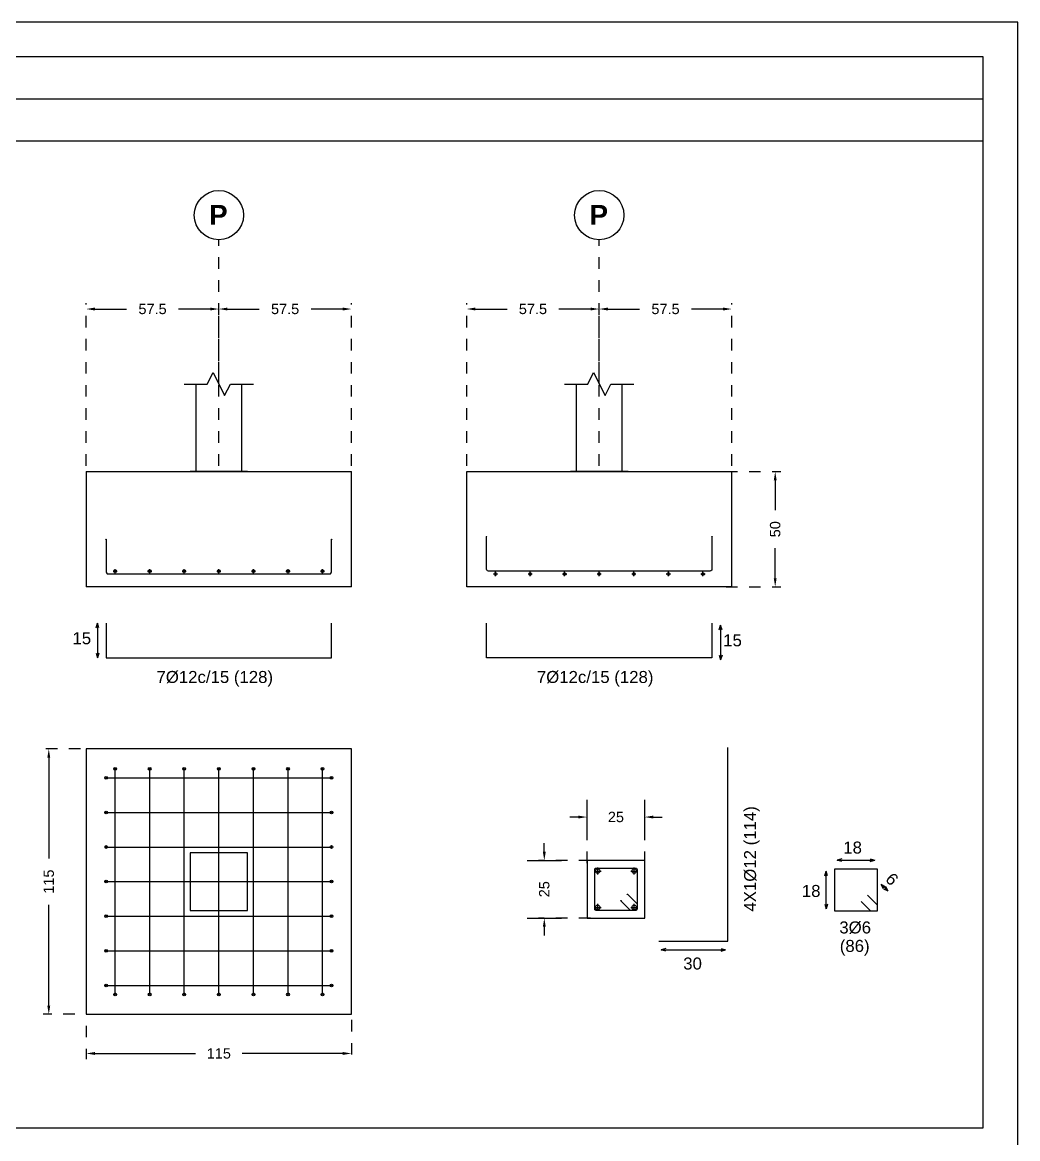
# Model space of a CAD drawing. Extents: x 2455 to 9764, y -806 to 181.
# Drawn here: x 4805.17 to 4813.81, y -488.29 to -478.61 of the extents above; entities that cross this region are included whole.
import ezdxf
from ezdxf.enums import TextEntityAlignment as Align

# ---------------------------------------------------------------- set-up
doc = ezdxf.new("R2010")
doc.units = 0
doc.header["$LTSCALE"] = 0.2
doc.header["$MEASUREMENT"] = 0
doc.linetypes.add('CYPE_PUNTO', pattern=[0.075, 0, -0.075])
doc.linetypes.add('PUNTOS2', pattern=[0.125, 0, -0.125])
for name, color, linetype in [('01_borde', 4, 'CONTINUOUS'), ('01_cajetín', 7, 'CONTINUOUS'), ('01_cotas', 4, 'CONTINUOUS'), ('01_MONO inst', 254, 'CONTINUOUS'), ('CIM_COTAS', 2, 'CONTINUOUS'), ('CIM_DIB_ARMADOS', 4, 'CONTINUOUS'), ('CIM_GEOMETRIA', 2, 'CONTINUOUS'), ('CYPECABECERA', 2, 'CONTINUOUS'), ('WL', 7, 'CONTINUOUS')]:
    doc.layers.add(name, color=color, linetype=linetype)
doc.layers.add('01_cartela', color=6, linetype='CONTINUOUS', plot=False)
doc.styles.add('Estilo1', font='swissel.ttf')
doc.styles.add('NIEVES3', font='swisseb.ttf')
doc.styles.add('ROMANS', font='romans')
doc.dimstyles.new('DECIMAL-50', dxfattribs={"dimtxt": 0.08, "dimasz": 0.15, "dimexe": 0.05, "dimexo": 0.05, "dimgap": 0.09, "dimtad": 0, "dimzin": 0, "dimdsep": 46, "dimtxsty": 'ROMANS', "dimblk": 'DOTSMALL', "dimcen": 0.09, "dimclrt": 7, "dimadec": 0, "dimazin": 0, "dimtfac": 1.38, "dimtix": 1, "dimtofl": 0, "dimtmove": 2, "dimatfit": 3, "dimldrblk": 'OBLIQUE', "dimfxl": 1, "dimtolj": 1, "dimtzin": 0, "dimarcsym": 0})

# ---------------------------------------------------------------- blocks, each defined once
blk = doc.blocks.new('*D832')
at = {"layer": '01_cotas', "color": 0, "linetype": 'PUNTOS2', "lineweight": -2, "transparency": 16777216}
for p, q in [((4805.6763, -484.9143), (4805.351, -484.9143)), ((4805.6263, -487.2143), (4805.351, -487.2143))]:
    blk.add_line(p, q, dxfattribs=at)
at = {"layer": '01_cotas', "color": 0, "lineweight": -2, "transparency": 16777216}
for p, q in [((4805.401, -484.9893), (4805.401, -485.8627)), ((4805.401, -487.1393), (4805.401, -486.2658))]:
    blk.add_line(p, q, dxfattribs=at)
at = {"layer": '01_cotas', "color": 0, "transparency": 16777216}
for points in [[(4805.3885, -484.9893), (4805.4135, -484.9893), (4805.401, -484.9143)], [(4805.3885, -487.1393), (4805.4135, -487.1393), (4805.401, -487.2143)]]:
    blk.add_solid(points, dxfattribs=at)
at = {"layer": '01_cotas', "color": 5, "transparency": 16777216, "insert": (4805.401, -486.0643), "char_height": 0.09, "attachment_point": 5, "rotation": 90, "style": 'Estilo1'}
blk.add_mtext('\\A1;115', dxfattribs=at)
blk = doc.blocks.new('*D833')
at = {"layer": '01_cotas', "color": 0, "linetype": 'PUNTOS2', "lineweight": -2, "transparency": 16777216}
for p, q in [((4805.7263, -487.3143), (4805.7263, -487.6048)), ((4808.0263, -487.2643), (4808.0263, -487.6048))]:
    blk.add_line(p, q, dxfattribs=at)
at = {"layer": '01_cotas', "color": 0, "lineweight": -2, "transparency": 16777216}
for p, q in [((4805.8013, -487.5548), (4806.6748, -487.5548)), ((4807.9513, -487.5548), (4807.0779, -487.5548))]:
    blk.add_line(p, q, dxfattribs=at)
at = {"layer": '01_cotas', "color": 0, "transparency": 16777216}
for points in [[(4805.8013, -487.5423), (4805.8013, -487.5673), (4805.7263, -487.5548)], [(4807.9513, -487.5423), (4807.9513, -487.5673), (4808.0263, -487.5548)]]:
    blk.add_solid(points, dxfattribs=at)
at = {"layer": '01_cotas', "color": 5, "transparency": 16777216, "insert": (4806.8763, -487.5548), "char_height": 0.09, "width": 0.009147, "attachment_point": 5, "style": 'Estilo1'}
blk.add_mtext('\\A1;115', dxfattribs=at)
blk = doc.blocks.new('*D834')
at = {"layer": '01_cotas', "color": 0, "linetype": 'PUNTOS2', "lineweight": -2, "transparency": 16777216}
for p, q in [((4810.0709, -485.9045), (4810.0709, -485.4545)), ((4810.5709, -485.9045), (4810.5709, -485.4545))]:
    blk.add_line(p, q, dxfattribs=at)
at = {"layer": '01_cotas', "color": 0, "lineweight": -2, "transparency": 16777216}
for p, q in [((4809.9959, -485.5045), (4809.9209, -485.5045)), ((4810.6459, -485.5045), (4810.7209, -485.5045))]:
    blk.add_line(p, q, dxfattribs=at)
at = {"layer": '01_cotas', "color": 0, "transparency": 16777216}
for points in [[(4809.9959, -485.492), (4809.9959, -485.517), (4810.0709, -485.5045)], [(4810.6459, -485.492), (4810.6459, -485.517), (4810.5709, -485.5045)]]:
    blk.add_solid(points, dxfattribs=at)
at = {"layer": '01_cotas', "color": 5, "transparency": 16777216, "insert": (4810.3209, -485.5045), "char_height": 0.09, "attachment_point": 5, "style": 'Estilo1'}
blk.add_mtext('\\A1;25', dxfattribs=at)
blk = doc.blocks.new('*D835')
at = {"layer": '01_cotas', "color": 0, "lineweight": -2, "transparency": 16777216}
for p, q in [((4809.6997, -485.8055), (4809.6997, -485.7305)), ((4809.6997, -486.4555), (4809.6997, -486.5305))]:
    blk.add_line(p, q, dxfattribs=at)
at = {"layer": '01_cotas', "color": 0, "linetype": 'PUNTOS2', "lineweight": -2, "transparency": 16777216}
for p, q in [((4810.0997, -485.8805), (4809.6497, -485.8805)), ((4810.0997, -486.3805), (4809.6497, -486.3805))]:
    blk.add_line(p, q, dxfattribs=at)
at = {"layer": '01_cotas', "color": 0, "transparency": 16777216}
for points in [[(4809.6872, -485.8055), (4809.7122, -485.8055), (4809.6997, -485.8805)], [(4809.6872, -486.4555), (4809.7122, -486.4555), (4809.6997, -486.3805)]]:
    blk.add_solid(points, dxfattribs=at)
at = {"layer": '01_cotas', "color": 5, "transparency": 16777216, "insert": (4809.6997, -486.1305), "char_height": 0.09, "attachment_point": 5, "rotation": 90, "style": 'Estilo1'}
blk.add_mtext('\\A1;25', dxfattribs=at)
blk = doc.blocks.new('*D836')
at = {"layer": '01_cotas', "color": 0, "linetype": 'PUNTOS2', "lineweight": -2, "transparency": 16777216}
for p, q in [((4811.2763, -482.5087), (4811.7528, -482.5087)), ((4811.2763, -483.5087), (4811.7528, -483.5087))]:
    blk.add_line(p, q, dxfattribs=at)
at = {"layer": '01_cotas', "color": 0, "lineweight": -2, "transparency": 16777216}
for p, q in [((4811.7028, -482.5837), (4811.7028, -482.8441)), ((4811.7028, -483.4337), (4811.7028, -483.1732))]:
    blk.add_line(p, q, dxfattribs=at)
at = {"layer": '01_cotas', "color": 0, "transparency": 16777216}
for points in [[(4811.6903, -482.5837), (4811.7153, -482.5837), (4811.7028, -482.5087)], [(4811.6903, -483.4337), (4811.7153, -483.4337), (4811.7028, -483.5087)]]:
    blk.add_solid(points, dxfattribs=at)
at = {"layer": '01_cotas', "color": 5, "transparency": 16777216, "insert": (4811.7028, -483.0087), "char_height": 0.09, "attachment_point": 5, "rotation": 90, "style": 'Estilo1'}
blk.add_mtext('\\A1;50', dxfattribs=at)
blk = doc.blocks.new('*D837')
at = {"layer": '01_cotas', "color": 0, "linetype": 'PUNTOS2', "lineweight": -2, "transparency": 16777216}
for p, q in [((4805.7263, -482.4587), (4805.7263, -481.0489)), ((4806.8763, -482.4587), (4806.8763, -481.0489))]:
    blk.add_line(p, q, dxfattribs=at)
at = {"layer": '01_cotas', "color": 0, "lineweight": -2, "transparency": 16777216}
for p, q in [((4805.8013, -481.0989), (4806.0762, -481.0989)), ((4806.8013, -481.0989), (4806.5265, -481.0989))]:
    blk.add_line(p, q, dxfattribs=at)
at = {"layer": '01_cotas', "color": 0, "transparency": 16777216}
for points in [[(4805.8013, -481.0864), (4805.8013, -481.1114), (4805.7263, -481.0989)], [(4806.8013, -481.0864), (4806.8013, -481.1114), (4806.8763, -481.0989)]]:
    blk.add_solid(points, dxfattribs=at)
at = {"layer": '01_cotas', "color": 5, "transparency": 16777216, "insert": (4806.3013, -481.0989), "char_height": 0.09, "attachment_point": 5, "style": 'Estilo1'}
blk.add_mtext('\\A1;57.5', dxfattribs=at)
blk = doc.blocks.new('*D838')
at = {"layer": '01_cotas', "color": 0, "linetype": 'PUNTOS2', "lineweight": -2, "transparency": 16777216}
for p, q in [((4806.8763, -482.4587), (4806.8763, -481.0489)), ((4808.0263, -482.4587), (4808.0263, -481.0489))]:
    blk.add_line(p, q, dxfattribs=at)
at = {"layer": '01_cotas', "color": 0, "lineweight": -2, "transparency": 16777216}
for p, q in [((4806.9513, -481.0989), (4807.2262, -481.0989)), ((4807.9513, -481.0989), (4807.6765, -481.0989))]:
    blk.add_line(p, q, dxfattribs=at)
at = {"layer": '01_cotas', "color": 0, "transparency": 16777216}
for points in [[(4806.9513, -481.0864), (4806.9513, -481.1114), (4806.8763, -481.0989)], [(4807.9513, -481.0864), (4807.9513, -481.1114), (4808.0263, -481.0989)]]:
    blk.add_solid(points, dxfattribs=at)
at = {"layer": '01_cotas', "color": 5, "transparency": 16777216, "insert": (4807.4513, -481.0989), "char_height": 0.09, "attachment_point": 5, "style": 'Estilo1'}
blk.add_mtext('\\A1;57.5', dxfattribs=at)
blk = doc.blocks.new('*D840')
at = {"layer": '01_cotas', "color": 0, "linetype": 'PUNTOS2', "lineweight": -2, "transparency": 16777216}
for p, q in [((4809.0263, -482.4587), (4809.0263, -481.0489)), ((4810.1763, -482.4587), (4810.1763, -481.0489))]:
    blk.add_line(p, q, dxfattribs=at)
at = {"layer": '01_cotas', "color": 0, "lineweight": -2, "transparency": 16777216}
for p, q in [((4809.1013, -481.0989), (4809.3762, -481.0989)), ((4810.1013, -481.0989), (4809.8265, -481.0989))]:
    blk.add_line(p, q, dxfattribs=at)
at = {"layer": '01_cotas', "color": 0, "transparency": 16777216}
for points in [[(4809.1013, -481.0864), (4809.1013, -481.1114), (4809.0263, -481.0989)], [(4810.1013, -481.0864), (4810.1013, -481.1114), (4810.1763, -481.0989)]]:
    blk.add_solid(points, dxfattribs=at)
at = {"layer": '01_cotas', "color": 5, "transparency": 16777216, "insert": (4809.6013, -481.0989), "char_height": 0.09, "attachment_point": 5, "style": 'Estilo1'}
blk.add_mtext('\\A1;57.5', dxfattribs=at)
blk = doc.blocks.new('*D839')
at = {"layer": '01_cotas', "color": 0, "linetype": 'PUNTOS2', "lineweight": -2, "transparency": 16777216}
for p, q in [((4810.1763, -482.4587), (4810.1763, -481.0489)), ((4811.3263, -482.4587), (4811.3263, -481.0489))]:
    blk.add_line(p, q, dxfattribs=at)
at = {"layer": '01_cotas', "color": 0, "lineweight": -2, "transparency": 16777216}
for p, q in [((4810.2513, -481.0989), (4810.5262, -481.0989)), ((4811.2513, -481.0989), (4810.9765, -481.0989))]:
    blk.add_line(p, q, dxfattribs=at)
at = {"layer": '01_cotas', "color": 0, "transparency": 16777216}
for points in [[(4810.2513, -481.0864), (4810.2513, -481.1114), (4810.1763, -481.0989)], [(4811.2513, -481.0864), (4811.2513, -481.1114), (4811.3263, -481.0989)]]:
    blk.add_solid(points, dxfattribs=at)
at = {"layer": '01_cotas', "color": 5, "transparency": 16777216, "insert": (4810.7513, -481.0989), "char_height": 0.09, "attachment_point": 5, "style": 'Estilo1'}
blk.add_mtext('\\A1;57.5', dxfattribs=at)

msp = doc.modelspace()

# ---------------------------------------------------------------- hatches: boundary and pattern name
at = {"layer": 'CIM_DIB_ARMADOS'}
h = msp.add_hatch(color=256, dxfattribs=at)
edge = h.paths.add_edge_path()
edge.add_arc((4809.1983, -483.0727), 0.0016, 0, 360)
h = msp.add_hatch(color=256, dxfattribs=at)
edge = h.paths.add_edge_path()
edge.add_arc((4811.1543, -483.0727), 0.0016, 0, 360)
h = msp.add_hatch(color=256, dxfattribs=at)
edge = h.paths.add_edge_path()
edge.add_arc((4805.8983, -483.0967), 0.0016, 0, 360)
h = msp.add_hatch(color=256, dxfattribs=at)
edge = h.paths.add_edge_path()
edge.add_arc((4807.8543, -483.0967), 0.0016, 0, 360)
h = msp.add_hatch(color=256, dxfattribs=at)
edge = h.paths.add_edge_path()
edge.add_arc((4805.9763, -485.0863), 0.0016, 0, 360)
h = msp.add_hatch(color=256, dxfattribs=at)
edge = h.paths.add_edge_path()
edge.add_arc((4806.2763, -485.0863), 0.0016, 0, 360)
h = msp.add_hatch(color=256, dxfattribs=at)
edge = h.paths.add_edge_path()
edge.add_arc((4806.5763, -485.0863), 0.0016, 0, 360)
h = msp.add_hatch(color=256, dxfattribs=at)
edge = h.paths.add_edge_path()
edge.add_arc((4806.8763, -485.0863), 0.0016, 0, 360)
h = msp.add_hatch(color=256, dxfattribs=at)
edge = h.paths.add_edge_path()
edge.add_arc((4807.1763, -485.0863), 0.0016, 0, 360)
h = msp.add_hatch(color=256, dxfattribs=at)
edge = h.paths.add_edge_path()
edge.add_arc((4807.4763, -485.0863), 0.0016, 0, 360)
h = msp.add_hatch(color=256, dxfattribs=at)
edge = h.paths.add_edge_path()
edge.add_arc((4807.7763, -485.0863), 0.0016, 0, 360)
h = msp.add_hatch(color=256, dxfattribs=at)
edge = h.paths.add_edge_path()
edge.add_arc((4805.8983, -485.1643), 0.0016, 0, 360)
h = msp.add_hatch(color=256, dxfattribs=at)
edge = h.paths.add_edge_path()
edge.add_arc((4807.8543, -485.1643), 0.0016, 0, 360)
h = msp.add_hatch(color=256, dxfattribs=at)
edge = h.paths.add_edge_path()
edge.add_arc((4805.8983, -485.4643), 0.0016, 0, 360)
h = msp.add_hatch(color=256, dxfattribs=at)
edge = h.paths.add_edge_path()
edge.add_arc((4807.8543, -485.4643), 0.0016, 0, 360)
h = msp.add_hatch(color=256, dxfattribs=at)
edge = h.paths.add_edge_path()
edge.add_arc((4805.8983, -485.7643), 0.0016, 0, 360)
h = msp.add_hatch(color=256, dxfattribs=at)
edge = h.paths.add_edge_path()
edge.add_arc((4807.8543, -485.7643), 0.0016, 0, 360)
h = msp.add_hatch(color=256, dxfattribs=at)
edge = h.paths.add_edge_path()
edge.add_arc((4805.8983, -486.0643), 0.0016, 0, 360)
h = msp.add_hatch(color=256, dxfattribs=at)
edge = h.paths.add_edge_path()
edge.add_arc((4807.8543, -486.0643), 0.0016, 0, 360)
h = msp.add_hatch(color=256, dxfattribs=at)
edge = h.paths.add_edge_path()
edge.add_arc((4810.4201, -486.1737), 0.0016, 0, 360)
h = msp.add_hatch(color=256, dxfattribs=at)
edge = h.paths.add_edge_path()
edge.add_arc((4810.3641, -486.2297), 0.0016, 0, 360)
h = msp.add_hatch(color=256, dxfattribs=at)
edge = h.paths.add_edge_path()
edge.add_arc((4805.8983, -486.3643), 0.0016, 0, 360)
h = msp.add_hatch(color=256, dxfattribs=at)
edge = h.paths.add_edge_path()
edge.add_arc((4807.8543, -486.3643), 0.0016, 0, 360)
h = msp.add_hatch(color=256, dxfattribs=at)
edge = h.paths.add_edge_path()
edge.add_arc((4805.8983, -486.6643), 0.0016, 0, 360)
h = msp.add_hatch(color=256, dxfattribs=at)
edge = h.paths.add_edge_path()
edge.add_arc((4807.8543, -486.6643), 0.0016, 0, 360)
h = msp.add_hatch(color=256, dxfattribs=at)
edge = h.paths.add_edge_path()
edge.add_arc((4805.8983, -486.9643), 0.0016, 0, 360)
h = msp.add_hatch(color=256, dxfattribs=at)
edge = h.paths.add_edge_path()
edge.add_arc((4805.9763, -487.0423), 0.0016, 0, 360)
h = msp.add_hatch(color=256, dxfattribs=at)
edge = h.paths.add_edge_path()
edge.add_arc((4806.2763, -487.0423), 0.0016, 0, 360)
h = msp.add_hatch(color=256, dxfattribs=at)
edge = h.paths.add_edge_path()
edge.add_arc((4806.5763, -487.0423), 0.0016, 0, 360)
h = msp.add_hatch(color=256, dxfattribs=at)
edge = h.paths.add_edge_path()
edge.add_arc((4806.8763, -487.0423), 0.0016, 0, 360)
h = msp.add_hatch(color=256, dxfattribs=at)
edge = h.paths.add_edge_path()
edge.add_arc((4807.1763, -487.0423), 0.0016, 0, 360)
h = msp.add_hatch(color=256, dxfattribs=at)
edge = h.paths.add_edge_path()
edge.add_arc((4807.4763, -487.0423), 0.0016, 0, 360)
h = msp.add_hatch(color=256, dxfattribs=at)
edge = h.paths.add_edge_path()
edge.add_arc((4807.7763, -487.0423), 0.0016, 0, 360)
h = msp.add_hatch(color=256, dxfattribs=at)
edge = h.paths.add_edge_path()
edge.add_arc((4807.8543, -486.9643), 0.0016, 0, 360)

# ---------------------------------------------------------------- linework, layer by layer
at = {"layer": '01_cartela', "color": 3}
msp.add_lwpolyline([(4783.1682, -478.6127), (4783.1682, -500.1478), (4813.8062, -500.1478), (4813.8062, -478.6127)], close=True, dxfattribs=at)
at = {"layer": '01_cotas', "color": 4}
for p, q in [((4810.0709, -485.6545), (4810.0709, -485.3545)), ((4809.5497, -486.3805), (4809.8497, -486.3805))]:
    msp.add_line(p, q, dxfattribs=at)
at = {"layer": '01_cotas'}
for p, q in [((4810.5709, -485.6545), (4810.5709, -485.3545)), ((4809.5497, -485.8805), (4809.8497, -485.8805))]:
    msp.add_line(p, q, dxfattribs=at)
at = {"layer": '01_MONO inst', "color": 5}
for p, q in [((4783.4682, -479.2767), (4813.5062, -479.2767)), ((4783.4682, -479.6407), (4813.5062, -479.6407))]:
    msp.add_line(p, q, dxfattribs=at)
at = {"layer": 'CIM_COTAS', "linetype": 'CYPE_PUNTO'}
for p, q in [((4806.8763, -481.7499), (4806.8763, -480.4989)), ((4810.1763, -481.7499), (4810.1763, -480.4989))]:
    msp.add_line(p, q, dxfattribs=at)
at = {"layer": 'CIM_COTAS'}
for p, q in [((4805.8108, -483.8639), (4805.8233, -483.8239)), ((4805.8358, -483.8639), (4805.8233, -483.8239)), ((4805.8233, -483.8239), (4805.8233, -484.1235)), ((4811.2168, -483.8819), (4811.2293, -483.8419)), ((4811.2418, -483.8819), (4811.2293, -483.8419)), ((4811.2293, -483.8419), (4811.2293, -484.1415)), ((4805.8108, -484.0835), (4805.8233, -484.1235)), ((4805.8358, -484.0835), (4805.8233, -484.1235)), ((4811.2168, -484.1015), (4811.2293, -484.1415)), ((4811.2418, -484.1015), (4811.2293, -484.1415)), ((4812.2801, -485.866), (4812.2401, -485.8785)), ((4812.2801, -485.891), (4812.2401, -485.8785)), ((4812.2401, -485.8785), (4812.5677, -485.8785)), ((4812.5277, -485.866), (4812.5677, -485.8785)), ((4812.5277, -485.891), (4812.5677, -485.8785)), ((4812.1324, -486.0137), (4812.1449, -485.9737)), ((4812.1574, -486.0137), (4812.1449, -485.9737)), ((4812.1449, -486.3013), (4812.1449, -485.9737)), ((4812.6429, -486.126), (4812.6234, -486.0889)), ((4812.6605, -486.1083), (4812.6234, -486.0889)), ((4812.6234, -486.0889), (4812.6797, -486.1452)), ((4812.6426, -486.1257), (4812.6797, -486.1452)), ((4812.6603, -486.108), (4812.6797, -486.1452)), ((4812.1324, -486.2613), (4812.1449, -486.3013)), ((4812.1574, -486.2613), (4812.1449, -486.3013)), ((4810.7531, -486.643), (4810.7131, -486.6555)), ((4810.7531, -486.668), (4810.7131, -486.6555)), ((4810.7131, -486.6555), (4811.2727, -486.6555)), ((4811.2327, -486.643), (4811.2727, -486.6555)), ((4811.2327, -486.668), (4811.2727, -486.6555))]:
    msp.add_line(p, q, dxfattribs=at)
at = {"layer": 'CIM_DIB_ARMADOS'}
for p, q in [((4805.9763, -483.3907), (4805.9763, -483.3547)), ((4806.2763, -483.3907), (4806.2763, -483.3547)), ((4806.5763, -483.3907), (4806.5763, -483.3547)), ((4806.8763, -483.3907), (4806.8763, -483.3547)), ((4807.1763, -483.3907), (4807.1763, -483.3547)), ((4807.4763, -483.3907), (4807.4763, -483.3547)), ((4807.7763, -483.3907), (4807.7763, -483.3547)), ((4805.9583, -483.3727), (4805.9943, -483.3727)), ((4806.2583, -483.3727), (4806.2943, -483.3727)), ((4806.5583, -483.3727), (4806.5943, -483.3727)), ((4806.8583, -483.3727), (4806.8943, -483.3727)), ((4807.1583, -483.3727), (4807.1943, -483.3727)), ((4807.4583, -483.3727), (4807.4943, -483.3727)), ((4807.7583, -483.3727), (4807.7943, -483.3727)), ((4809.2583, -483.3967), (4809.2943, -483.3967)), ((4809.2763, -483.4147), (4809.2763, -483.3787)), ((4809.5583, -483.3967), (4809.5943, -483.3967)), ((4809.5763, -483.4147), (4809.5763, -483.3787)), ((4809.8583, -483.3967), (4809.8943, -483.3967)), ((4809.8763, -483.4147), (4809.8763, -483.3787)), ((4810.1583, -483.3967), (4810.1943, -483.3967)), ((4810.1763, -483.4147), (4810.1763, -483.3787)), ((4810.4583, -483.3967), (4810.4943, -483.3967)), ((4810.4763, -483.4147), (4810.4763, -483.3787)), ((4810.7583, -483.3967), (4810.7943, -483.3967)), ((4810.7763, -483.4147), (4810.7763, -483.3787)), ((4811.0583, -483.3967), (4811.0943, -483.3967)), ((4811.0763, -483.4147), (4811.0763, -483.3787)), ((4810.1329, -485.9725), (4810.1929, -485.9725)), ((4810.1329, -485.9725), (4810.1929, -485.9725)), ((4810.1629, -486.0025), (4810.1629, -485.9425)), ((4810.1629, -486.0025), (4810.1629, -485.9425)), ((4810.4489, -485.9725), (4810.5089, -485.9725)), ((4810.4489, -485.9725), (4810.5089, -485.9725)), ((4810.4789, -486.0025), (4810.4789, -485.9425)), ((4810.4789, -486.0025), (4810.4789, -485.9425)), ((4810.1629, -486.3185), (4810.1629, -486.2585)), ((4810.1629, -486.3185), (4810.1629, -486.2585)), ((4810.4789, -486.3185), (4810.4789, -486.2585)), ((4810.4789, -486.3185), (4810.4789, -486.2585)), ((4810.1329, -486.2885), (4810.1929, -486.2885)), ((4810.1329, -486.2885), (4810.1929, -486.2885)), ((4810.4489, -486.2885), (4810.5089, -486.2885)), ((4810.4489, -486.2885), (4810.5089, -486.2885))]:
    msp.add_line(p, q, dxfattribs=at)
for points in [[(4811.1543, -483.0727), (4811.1543, -483.3547), (4811.1519, -483.3637), (4811.1453, -483.3702), (4811.1363, -483.3727), (4809.2163, -483.3727), (4809.2073, -483.3702), (4809.2007, -483.3637), (4809.1983, -483.3547), (4809.1983, -483.0727)], [(4805.8983, -483.0967), (4805.8983, -483.3787), (4805.9007, -483.3877), (4805.9073, -483.3942), (4805.9163, -483.3967), (4807.8363, -483.3967), (4807.8453, -483.3942), (4807.8519, -483.3877), (4807.8543, -483.3787), (4807.8543, -483.0967)], [(4805.8983, -483.8237), (4805.8983, -484.1237), (4807.8543, -484.1237), (4807.8543, -483.8237)], [(4811.1543, -483.8237), (4811.1543, -484.1237), (4809.1983, -484.1237), (4809.1983, -483.8237)], [(4810.6929, -486.5805), (4811.2929, -486.5805), (4811.2929, -484.9005)], [(4805.9763, -487.0423), (4805.9763, -487.0399), (4805.9763, -487.0333), (4805.9763, -487.0243), (4805.9763, -485.1043), (4805.9763, -485.0953), (4805.9763, -485.0887), (4805.9763, -485.0863)], [(4806.2763, -487.0423), (4806.2763, -487.0399), (4806.2763, -487.0333), (4806.2763, -487.0243), (4806.2763, -485.1043), (4806.2763, -485.0953), (4806.2763, -485.0887), (4806.2763, -485.0863)], [(4806.5763, -487.0423), (4806.5763, -487.0399), (4806.5763, -487.0333), (4806.5763, -487.0243), (4806.5763, -485.1043), (4806.5763, -485.0953), (4806.5763, -485.0887), (4806.5763, -485.0863)], [(4806.8763, -487.0423), (4806.8763, -487.0399), (4806.8763, -487.0333), (4806.8763, -487.0243), (4806.8763, -485.1043), (4806.8763, -485.0953), (4806.8763, -485.0887), (4806.8763, -485.0863)], [(4807.1763, -487.0423), (4807.1763, -487.0399), (4807.1763, -487.0333), (4807.1763, -487.0243), (4807.1763, -485.1043), (4807.1763, -485.0953), (4807.1763, -485.0887), (4807.1763, -485.0863)], [(4807.4763, -487.0423), (4807.4763, -487.0399), (4807.4763, -487.0333), (4807.4763, -487.0243), (4807.4763, -485.1043), (4807.4763, -485.0953), (4807.4763, -485.0887), (4807.4763, -485.0863)], [(4807.7763, -487.0423), (4807.7763, -487.0399), (4807.7763, -487.0333), (4807.7763, -487.0243), (4807.7763, -485.1043), (4807.7763, -485.0953), (4807.7763, -485.0887), (4807.7763, -485.0863)], [(4805.8983, -485.1643), (4805.9007, -485.1643), (4805.9073, -485.1643), (4805.9163, -485.1643), (4807.8363, -485.1643), (4807.8453, -485.1643), (4807.8519, -485.1643), (4807.8543, -485.1643)], [(4805.8983, -485.4643), (4805.9007, -485.4643), (4805.9073, -485.4643), (4805.9163, -485.4643), (4807.8363, -485.4643), (4807.8453, -485.4643), (4807.8519, -485.4643), (4807.8543, -485.4643)], [(4805.8983, -485.7643), (4805.9007, -485.7643), (4805.9073, -485.7643), (4805.9163, -485.7643), (4807.8363, -485.7643), (4807.8453, -485.7643), (4807.8519, -485.7643), (4807.8543, -485.7643)], [(4810.4201, -486.1737), (4810.5014, -486.255), (4810.504, -486.2589), (4810.5049, -486.2635), (4810.5049, -486.3025), (4810.5033, -486.3085), (4810.4989, -486.3129), (4810.4929, -486.3145), (4810.1489, -486.3145), (4810.1429, -486.3129), (4810.1385, -486.3085), (4810.1369, -486.3025), (4810.1369, -485.9585), (4810.1385, -485.9525), (4810.1429, -485.9481), (4810.1489, -485.9465), (4810.4929, -485.9465), (4810.4989, -485.9481), (4810.5033, -485.9525), (4810.5049, -485.9585), (4810.5049, -486.3025), (4810.5033, -486.3085), (4810.4989, -486.3129), (4810.4929, -486.3145), (4810.4539, -486.3145), (4810.4493, -486.3136), (4810.4454, -486.311), (4810.3641, -486.2297)], [(4812.5031, -486.1807), (4812.5879, -486.2655), (4812.5879, -486.3215), (4812.2199, -486.3215), (4812.2199, -485.9535), (4812.5879, -485.9535), (4812.5879, -486.3215), (4812.5319, -486.3215), (4812.4471, -486.2367)], [(4805.8983, -486.0643), (4805.9007, -486.0643), (4805.9073, -486.0643), (4805.9163, -486.0643), (4807.8363, -486.0643), (4807.8453, -486.0643), (4807.8519, -486.0643), (4807.8543, -486.0643)], [(4805.8983, -486.3643), (4805.9007, -486.3643), (4805.9073, -486.3643), (4805.9163, -486.3643), (4807.8363, -486.3643), (4807.8453, -486.3643), (4807.8519, -486.3643), (4807.8543, -486.3643)], [(4805.8983, -486.6643), (4805.9007, -486.6643), (4805.9073, -486.6643), (4805.9163, -486.6643), (4807.8363, -486.6643), (4807.8453, -486.6643), (4807.8519, -486.6643), (4807.8543, -486.6643)], [(4805.8983, -486.9643), (4805.9007, -486.9643), (4805.9073, -486.9643), (4805.9163, -486.9643), (4807.8363, -486.9643), (4807.8453, -486.9643), (4807.8519, -486.9643), (4807.8543, -486.9643)]]:
    msp.add_lwpolyline(points, dxfattribs=at)
for centre, radius in [((4809.1983, -483.0727), 0.0016), ((4811.1543, -483.0727), 0.0016), ((4805.8983, -483.0967), 0.0016), ((4807.8543, -483.0967), 0.0016), ((4805.9763, -483.3727), 0.012), ((4806.2763, -483.3727), 0.012), ((4806.5763, -483.3727), 0.012), ((4806.8763, -483.3727), 0.012), ((4807.1763, -483.3727), 0.012), ((4807.4763, -483.3727), 0.012), ((4807.7763, -483.3727), 0.012), ((4809.2763, -483.3967), 0.012), ((4809.5763, -483.3967), 0.012), ((4809.8763, -483.3967), 0.012), ((4810.1763, -483.3967), 0.012), ((4810.4763, -483.3967), 0.012), ((4810.7763, -483.3967), 0.012), ((4811.0763, -483.3967), 0.012), ((4805.9763, -485.0863), 0.012), ((4805.9763, -485.0863), 0.0016), ((4806.2763, -485.0863), 0.012), ((4806.2763, -485.0863), 0.0016), ((4806.5763, -485.0863), 0.012), ((4806.5763, -485.0863), 0.0016), ((4806.8763, -485.0863), 0.012), ((4806.8763, -485.0863), 0.0016), ((4807.1763, -485.0863), 0.012), ((4807.1763, -485.0863), 0.0016), ((4807.4763, -485.0863), 0.012), ((4807.4763, -485.0863), 0.0016), ((4807.7763, -485.0863), 0.012), ((4807.7763, -485.0863), 0.0016), ((4805.8983, -485.1643), 0.012), ((4805.8983, -485.1643), 0.0016), ((4807.8543, -485.1643), 0.012), ((4807.8543, -485.1643), 0.0016), ((4805.8983, -485.4643), 0.012), ((4805.8983, -485.4643), 0.0016), ((4807.8543, -485.4643), 0.012), ((4807.8543, -485.4643), 0.0016), ((4805.8983, -485.7643), 0.012), ((4805.8983, -485.7643), 0.0016), ((4807.8543, -485.7643), 0.012), ((4807.8543, -485.7643), 0.0016), ((4810.1629, -485.9725), 0.02), ((4810.1629, -485.9725), 0.02), ((4810.4789, -485.9725), 0.02), ((4810.4789, -485.9725), 0.02), ((4805.8983, -486.0643), 0.012), ((4805.8983, -486.0643), 0.0016), ((4807.8543, -486.0643), 0.012), ((4807.8543, -486.0643), 0.0016), ((4810.4201, -486.1737), 0.0016), ((4810.1629, -486.2885), 0.02), ((4810.1629, -486.2885), 0.02), ((4810.3641, -486.2297), 0.0016), ((4810.4789, -486.2885), 0.02), ((4810.4789, -486.2885), 0.02), ((4805.8983, -486.3643), 0.012), ((4805.8983, -486.3643), 0.0016), ((4807.8543, -486.3643), 0.012), ((4807.8543, -486.3643), 0.0016), ((4805.8983, -486.6643), 0.012), ((4807.8543, -486.6643), 0.012), ((4805.8983, -486.6643), 0.0016), ((4807.8543, -486.6643), 0.0016), ((4805.8983, -486.9643), 0.012), ((4805.8983, -486.9643), 0.0016), ((4805.9763, -487.0423), 0.012), ((4805.9763, -487.0423), 0.0016), ((4806.2763, -487.0423), 0.012), ((4806.2763, -487.0423), 0.0016), ((4806.5763, -487.0423), 0.012), ((4806.5763, -487.0423), 0.0016), ((4806.8763, -487.0423), 0.012), ((4806.8763, -487.0423), 0.0016), ((4807.1763, -487.0423), 0.012), ((4807.1763, -487.0423), 0.0016), ((4807.4763, -487.0423), 0.012), ((4807.4763, -487.0423), 0.0016), ((4807.7763, -487.0423), 0.012), ((4807.7763, -487.0423), 0.0016), ((4807.8543, -486.9643), 0.012), ((4807.8543, -486.9643), 0.0016)]:
    msp.add_circle(centre, radius, dxfattribs=at)
at = {"layer": 'CIM_GEOMETRIA'}
for p, q in [((4806.6763, -481.7499), (4806.6763, -482.5087)), ((4807.0763, -482.5087), (4807.0763, -481.7499)), ((4809.9763, -481.7499), (4809.9763, -482.5087)), ((4810.3763, -482.5087), (4810.3763, -481.7499)), ((4805.7263, -482.5087), (4808.0263, -482.5087)), ((4805.7263, -482.5087), (4805.7263, -483.5087)), ((4807.1263, -482.5087), (4806.6263, -482.5087)), ((4808.0263, -483.5087), (4808.0263, -482.5087)), ((4809.0263, -482.5087), (4811.3263, -482.5087)), ((4809.0263, -483.5087), (4809.0263, -482.5087)), ((4810.4263, -482.5087), (4809.9263, -482.5087)), ((4811.3263, -483.5087), (4811.3263, -482.5087)), ((4808.0263, -483.5087), (4805.7263, -483.5087)), ((4811.3263, -483.5087), (4809.0263, -483.5087))]:
    msp.add_line(p, q, dxfattribs=at)
for points in [[(4806.5763, -481.7499), (4806.7763, -481.7499), (4806.8263, -481.6499), (4806.9263, -481.8499), (4806.9763, -481.7499), (4807.1763, -481.7499)], [(4809.8763, -481.7499), (4810.0763, -481.7499), (4810.1263, -481.6499), (4810.2263, -481.8499), (4810.2763, -481.7499), (4810.4763, -481.7499)]]:
    msp.add_lwpolyline(points, dxfattribs=at)
for points in [[(4805.7263, -487.2143), (4808.0263, -487.2143), (4808.0263, -484.9143), (4805.7263, -484.9143), (4805.7263, -487.2143)], [(4806.6263, -486.3143), (4807.1263, -486.3143), (4807.1263, -485.8143), (4806.6263, -485.8143), (4806.6263, -486.3143)], [(4810.0709, -486.3805), (4810.5709, -486.3805), (4810.5709, -485.8805), (4810.0709, -485.8805), (4810.0709, -486.3805)]]:
    msp.add_lwpolyline(points, close=True, dxfattribs=at)
at = {"layer": 'CYPECABECERA', "color": 7, "linetype": 'Continuous'}
msp.add_line((4813.5062, -478.9127), (4783.4682, -478.9127), dxfattribs=at)
msp.add_lwpolyline([(4783.4682, -478.9127), (4783.4682, -488.1987), (4813.5062, -488.1987), (4813.5062, -478.9127)], dxfattribs=at)
at = {"layer": 'WL', "color": 5, "linetype": 'Continuous'}
for centre in [(4806.8763, -480.2849), (4810.1763, -480.2849)]:
    msp.add_circle(centre, 0.214, dxfattribs=at)

# ---------------------------------------------------------------- texts
at = {"layer": '01_borde', "color": 1, "ltscale": 0.01, "style": 'NIEVES3'}
for p in [(4806.7919, -480.3685), (4810.0919, -480.3685)]:
    msp.add_text('P', height=0.1722, dxfattribs=at).set_placement(p)
at = {"layer": '01_cajetín', "color": 5, "style": 'Estilo1'}
for s, height, p in [('15', 0.10417, (4805.6066, -484.0371)), ('15', 0.10417, (4811.2516, -484.0551)), ('7%%C12c/15 (128)', 0.104167, (4806.3354, -484.3731)), ('7%%C12c/15 (128)', 0.104167, (4809.6354, -484.3731)), ('18', 0.10417, (4812.2933, -485.8522)), ('18', 0.10417, (4811.934, -486.2286)), ('3%%c6', 0.10417, (4812.259, -486.5452)), ('(86)', 0.10417, (4812.263, -486.7053)), ('30', 0.10417, (4810.905, -486.8581))]:
    msp.add_text(s, height=height, dxfattribs=at).set_placement(p, align=Align.BOTTOM_LEFT)
for s, height, rotation, p in [('4X1%%C12 (114)', 0.104167, 90, (4811.5679, -486.3244)), ('6', 0.1042, 315, (4812.6284, -486.0726))]:
    msp.add_text(s, height=height, rotation=rotation, dxfattribs=at).set_placement(p, align=Align.BOTTOM_LEFT)

# ---------------------------------------------------------------- dimensions: what is measured, and where the dimension line sits
at = {"layer": '01_cotas', "color": 4}
for base, p1, p2, text, picture, middle in [((4806.8763, -481.0989), (4805.7263, -482.5087), (4806.8763, -482.5087), '57.5', '*D837', (4806.3013, -481.0989)), ((4808.0263, -481.0989), (4806.8763, -482.5087), (4808.0263, -482.5087), '57.5', '*D838', (4807.4513, -481.0989)), ((4810.1763, -481.0989), (4809.0263, -482.5087), (4810.1763, -482.5087), '57.5', '*D840', (4809.6013, -481.0989)), ((4811.3263, -481.0989), (4810.1763, -482.5087), (4811.3263, -482.5087), '57.5', '*D839', (4810.7513, -481.0989)), ((4808.0263, -487.5548), (4805.7263, -487.2643), (4808.0263, -487.2143), '115', '*D833', (4806.8763, -487.5548))]:
    dim = msp.add_linear_dim(base=base, p1=p1, p2=p2, text=text, dimstyle='DECIMAL-50', override={"dimtxt": 0.09, "dimasz": 0.075, "dimtxsty": 'Estilo1', "dimsah": 1, "dimclrt": 5, "dimfxl": 0.09, "dimarcsym": 2}, dxfattribs=at)
    dim.commit()
    dim.dimension.update_dxf_attribs({"geometry": picture, "text_midpoint": middle})
for base, p1, p2, text, picture, middle in [((4811.7028, -483.5087), (4811.2263, -482.5087), (4811.2263, -483.5087), '50', '*D836', (4811.7028, -483.0087)), ((4805.401, -487.2143), (4805.7263, -484.9143), (4805.6763, -487.2143), '115', '*D832', (4805.401, -486.0643))]:
    dim = msp.add_linear_dim(base=base, p1=p1, p2=p2, angle=90, text=text, dimstyle='DECIMAL-50', override={"dimtxt": 0.09, "dimasz": 0.075, "dimtxsty": 'Estilo1', "dimsah": 1, "dimclrt": 5, "dimfxl": 0.09, "dimarcsym": 2}, dxfattribs=at)
    dim.commit()
    dim.dimension.update_dxf_attribs({"geometry": picture, "text_midpoint": middle})
for p1, p2, picture, middle in [((4810.0709, -485.9545), (4810.5709, -485.9545), '*D834', (4810.3209, -485.5045)), ((4810.1497, -486.3805), (4810.1497, -485.8805), '*D835', (4809.6997, -486.1305))]:
    dim = msp.add_aligned_dim(p1=p1, p2=p2, distance=0.45, text='25', dimstyle='DECIMAL-50', override={"dimtxt": 0.09, "dimasz": 0.075, "dimtxsty": 'Estilo1', "dimsah": 1, "dimclrt": 5, "dimfxl": 0.09, "dimarcsym": 2}, dxfattribs=at)
    dim.commit()
    dim.dimension.update_dxf_attribs({"geometry": picture, "text_midpoint": middle})

doc.saveas('drawing.dxf')
